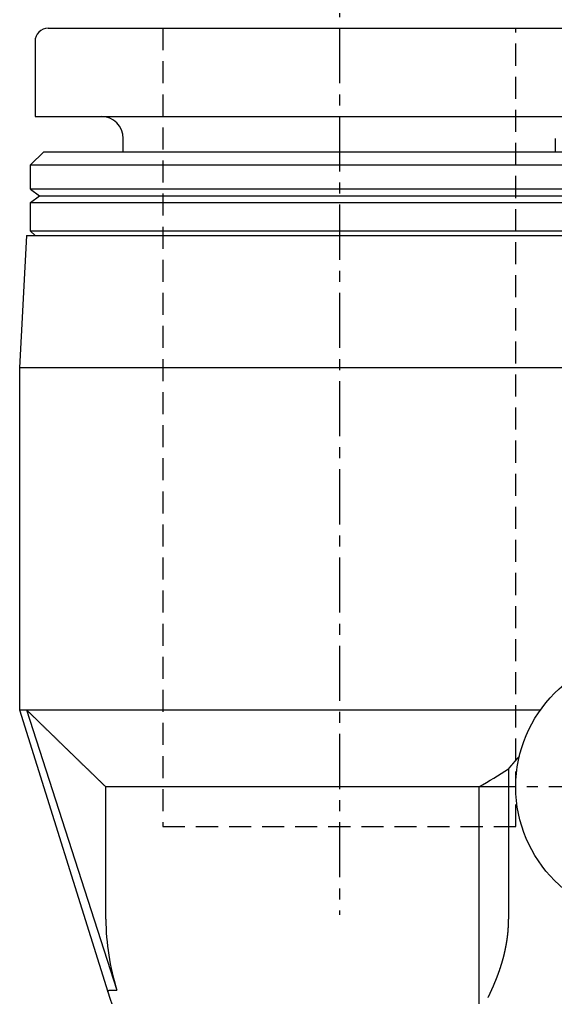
# Model space of a CAD drawing. Extents: x -6 to 107, y -15 to 86.
# Drawn here: x 25.08 to 37.23, y 29.68 to 51.85 of the extents above; entities that cross this region are included whole.
import ezdxf

# ---------------------------------------------------------------- set-up
doc = ezdxf.new("R2010")
doc.units = 0
doc.linetypes.add('CENTER', pattern=[2, 1.25, -0.25, 0.25, -0.25])
doc.linetypes.add('DASHED', pattern=[0.75, 0.5, -0.25])
doc.layers.get('0').update_dxf_attribs({"linetype": 'CONTINUOUS'})
doc.layers.add('CENTER', color=1, linetype='CENTER')

msp = doc.modelspace()

# ---------------------------------------------------------------- linework, layer by layer
at = {"color": 7, "linetype": 'CONTINUOUS'}
for p, q in [((25.731, 51.652), (38.931, 51.652)), ((25.431, 51.352), (25.431, 49.652)), ((25.431, 49.652), (39.231, 49.652)), ((27.431, 48.852), (27.431, 49.152)), ((37.231, 48.852), (37.231, 49.152)), ((25.331, 48.552), (25.631, 48.852)), ((25.631, 48.852), (39.031, 48.852)), ((25.331, 48.002), (25.331, 48.552)), ((25.331, 48.552), (39.331, 48.552)), ((25.331, 48.002), (25.531, 47.852)), ((39.331, 48.002), (25.331, 48.002)), ((25.331, 47.702), (25.531, 47.852)), ((25.331, 47.052), (25.331, 47.702)), ((25.331, 47.702), (39.331, 47.702)), ((25.531, 47.852), (39.131, 47.852)), ((25.431, 46.952), (25.331, 47.052)), ((39.331, 47.052), (25.331, 47.052)), ((25.238, 46.952), (25.081, 43.952)), ((25.238, 46.952), (53.423, 46.952)), ((25.081, 43.952), (25.081, 36.202)), ((53.581, 43.952), (25.081, 43.952)), ((25.081, 36.202), (36.894, 36.202)), ((25.081, 36.202), (27.082, 29.809)), ((25.237, 36.202), (27.289, 29.844)), ((36.168, 34.866), (36.168, 31.452)), ((35.493, 34.452), (27.039, 34.452)), ((27.039, 31.452), (27.039, 34.452)), ((35.493, 34.452), (35.493, 29.277))]:
    msp.add_line(p, q, dxfattribs=at)
at = {"color": 3, "linetype": 'DASHED'}
for p, q in [((28.331, 51.652), (28.331, 33.552)), ((36.331, 33.552), (36.331, 51.652)), ((36.405, 35.118), (36.413, 35.148)), ((28.331, 33.552), (36.331, 33.552)), ((27.289, 29.844), (27.272, 29.842))]:
    msp.add_line(p, q, dxfattribs=at)
at = {"color": 7}
for points in [[(25.238, 36.202, 0), (25.249, 36.191, 0), (25.26, 36.179, 0), (25.271, 36.169, 0), (25.283, 36.157, 0), (25.294, 36.146, 0), (25.305, 36.135, 0), (25.317, 36.124, 0), (25.328, 36.113, 0), (25.339, 36.102, 0), (25.35, 36.091, 0), (25.362, 36.08, 0), (25.373, 36.069, 0), (25.384, 36.058, 0), (25.395, 36.047, 0), (25.407, 36.036, 0), (25.418, 36.025, 0), (25.429, 36.014, 0), (25.441, 36.003, 0), (25.452, 35.992, 0), (25.463, 35.981, 0), (25.475, 35.97, 0), (25.486, 35.959, 0), (25.497, 35.948, 0), (25.509, 35.937, 0), (25.52, 35.925, 0), (25.531, 35.914, 0), (25.542, 35.903, 0), (25.554, 35.892, 0), (25.565, 35.881, 0), (25.576, 35.87, 0), (25.588, 35.859, 0), (25.599, 35.848, 0), (25.61, 35.837, 0), (25.622, 35.826, 0), (25.633, 35.815, 0), (25.644, 35.804, 0), (25.655, 35.793, 0), (25.667, 35.782, 0), (25.678, 35.771, 0), (25.689, 35.76, 0), (25.701, 35.749, 0), (25.712, 35.738, 0), (25.723, 35.727, 0), (25.735, 35.716, 0), (25.746, 35.705, 0), (25.757, 35.694, 0), (25.768, 35.683, 0), (25.78, 35.672, 0), (25.791, 35.661, 0), (25.802, 35.65, 0), (25.814, 35.639, 0), (25.825, 35.628, 0), (25.836, 35.617, 0), (25.848, 35.606, 0), (25.859, 35.595, 0), (25.87, 35.584, 0), (25.882, 35.573, 0), (25.893, 35.562, 0), (25.904, 35.55, 0), (25.916, 35.539, 0), (25.927, 35.529, 0), (25.938, 35.517, 0), (25.95, 35.507, 0), (25.961, 35.495, 0), (25.972, 35.484, 0), (25.984, 35.473, 0), (25.995, 35.462, 0), (26.006, 35.451, 0), (26.017, 35.44, 0), (26.029, 35.429, 0), (26.04, 35.418, 0), (26.052, 35.407, 0), (26.063, 35.396, 0), (26.074, 35.385, 0), (26.085, 35.374, 0), (26.097, 35.363, 0), (26.108, 35.352, 0), (26.119, 35.341, 0), (26.131, 35.33, 0), (26.142, 35.319, 0), (26.154, 35.308, 0), (26.165, 35.297, 0), (26.176, 35.286, 0), (26.188, 35.275, 0), (26.199, 35.264, 0), (26.21, 35.253, 0), (26.221, 35.242, 0), (26.233, 35.231, 0), (26.244, 35.22, 0), (26.256, 35.209, 0), (26.267, 35.198, 0), (26.278, 35.187, 0), (26.29, 35.176, 0), (26.301, 35.165, 0), (26.312, 35.154, 0), (26.323, 35.143, 0), (26.335, 35.132, 0), (26.346, 35.121, 0), (26.358, 35.11, 0), (26.369, 35.099, 0), (26.38, 35.088, 0), (26.392, 35.077, 0), (26.403, 35.066, 0), (26.414, 35.055, 0), (26.426, 35.044, 0), (26.437, 35.033, 0), (26.448, 35.022, 0), (26.46, 35.011, 0), (26.471, 35, 0), (26.482, 34.989, 0), (26.494, 34.978, 0), (26.505, 34.967, 0), (26.516, 34.956, 0), (26.528, 34.945, 0), (26.539, 34.934, 0), (26.55, 34.923, 0), (26.562, 34.913, 0), (26.573, 34.901, 0), (26.584, 34.891, 0), (26.596, 34.88, 0), (26.607, 34.868, 0), (26.619, 34.858, 0), (26.63, 34.847, 0), (26.641, 34.836, 0), (26.653, 34.825, 0), (26.664, 34.814, 0), (26.675, 34.803, 0), (26.687, 34.792, 0), (26.698, 34.781, 0), (26.709, 34.77, 0), (26.721, 34.759, 0), (26.732, 34.748, 0), (26.744, 34.737, 0), (26.755, 34.726, 0), (26.766, 34.715, 0), (26.778, 34.704, 0), (26.789, 34.693, 0), (26.8, 34.682, 0), (26.812, 34.671, 0), (26.823, 34.66, 0), (26.834, 34.649, 0), (26.846, 34.638, 0), (26.857, 34.627, 0), (26.869, 34.616, 0), (26.88, 34.605, 0), (26.891, 34.594, 0), (26.903, 34.583, 0), (26.914, 34.572, 0), (26.925, 34.561, 0), (26.937, 34.55, 0), (26.948, 34.539, 0), (26.959, 34.528, 0), (26.971, 34.517, 0), (26.982, 34.506, 0), (26.994, 34.495, 0), (27.005, 34.484, 0), (27.016, 34.474, 0), (27.028, 34.463, 0), (27.039, 34.452, 0)], [(36.413, 35.148, 0), (36.411, 35.147, 0), (36.41, 35.145, 0), (36.408, 35.143, 0), (36.406, 35.141, 0), (36.405, 35.139, 0), (36.403, 35.138, 0), (36.402, 35.136, 0), (36.4, 35.134, 0), (36.399, 35.132, 0), (36.397, 35.131, 0), (36.395, 35.129, 0), (36.394, 35.127, 0), (36.392, 35.125, 0), (36.391, 35.124, 0), (36.389, 35.122, 0), (36.388, 35.12, 0), (36.386, 35.118, 0), (36.385, 35.117, 0), (36.383, 35.115, 0), (36.382, 35.113, 0), (36.38, 35.111, 0), (36.378, 35.109, 0), (36.377, 35.108, 0), (36.375, 35.106, 0), (36.374, 35.104, 0), (36.372, 35.102, 0), (36.371, 35.101, 0), (36.369, 35.099, 0), (36.368, 35.097, 0), (36.366, 35.095, 0), (36.364, 35.094, 0), (36.363, 35.092, 0), (36.361, 35.09, 0), (36.36, 35.088, 0), (36.358, 35.087, 0), (36.357, 35.085, 0), (36.355, 35.083, 0), (36.354, 35.081, 0), (36.352, 35.08, 0), (36.35, 35.078, 0), (36.349, 35.076, 0), (36.347, 35.074, 0), (36.346, 35.072, 0), (36.344, 35.071, 0), (36.343, 35.069, 0), (36.341, 35.067, 0), (36.34, 35.065, 0), (36.338, 35.064, 0), (36.337, 35.062, 0), (36.335, 35.06, 0), (36.334, 35.058, 0), (36.332, 35.056, 0), (36.331, 35.055, 0), (36.329, 35.053, 0), (36.327, 35.051, 0), (36.326, 35.049, 0), (36.324, 35.048, 0), (36.323, 35.046, 0), (36.321, 35.044, 0), (36.32, 35.042, 0), (36.318, 35.041, 0), (36.317, 35.039, 0), (36.315, 35.037, 0), (36.313, 35.035, 0), (36.312, 35.033, 0), (36.31, 35.032, 0), (36.309, 35.03, 0), (36.307, 35.028, 0), (36.306, 35.026, 0), (36.304, 35.025, 0), (36.303, 35.023, 0), (36.301, 35.021, 0), (36.3, 35.019, 0), (36.298, 35.017, 0), (36.297, 35.016, 0), (36.295, 35.014, 0), (36.294, 35.012, 0), (36.292, 35.01, 0), (36.29, 35.009, 0), (36.289, 35.007, 0), (36.287, 35.005, 0), (36.286, 35.003, 0), (36.284, 35.002, 0), (36.283, 35, 0), (36.281, 34.998, 0), (36.28, 34.996, 0), (36.278, 34.994, 0), (36.277, 34.993, 0), (36.275, 34.991, 0), (36.273, 34.989, 0), (36.272, 34.987, 0), (36.27, 34.986, 0), (36.269, 34.984, 0), (36.267, 34.982, 0), (36.266, 34.98, 0), (36.264, 34.978, 0), (36.263, 34.977, 0), (36.261, 34.975, 0), (36.26, 34.973, 0), (36.258, 34.971, 0), (36.257, 34.969, 0), (36.255, 34.968, 0), (36.254, 34.966, 0), (36.252, 34.964, 0), (36.251, 34.962, 0), (36.249, 34.961, 0), (36.248, 34.959, 0), (36.246, 34.957, 0), (36.244, 34.955, 0), (36.243, 34.953, 0), (36.241, 34.952, 0), (36.24, 34.95, 0), (36.238, 34.948, 0), (36.237, 34.946, 0), (36.235, 34.945, 0), (36.234, 34.943, 0), (36.232, 34.941, 0), (36.231, 34.939, 0), (36.229, 34.937, 0), (36.228, 34.936, 0), (36.226, 34.934, 0), (36.225, 34.932, 0), (36.223, 34.93, 0), (36.221, 34.928, 0), (36.22, 34.927, 0), (36.218, 34.925, 0), (36.217, 34.923, 0), (36.215, 34.921, 0), (36.214, 34.92, 0), (36.212, 34.918, 0), (36.211, 34.916, 0), (36.209, 34.914, 0), (36.208, 34.912, 0), (36.206, 34.911, 0), (36.205, 34.909, 0), (36.203, 34.907, 0), (36.202, 34.905, 0), (36.2, 34.904, 0), (36.199, 34.902, 0), (36.197, 34.9, 0), (36.196, 34.898, 0), (36.194, 34.896, 0), (36.193, 34.895, 0), (36.191, 34.893, 0), (36.19, 34.891, 0), (36.188, 34.889, 0), (36.187, 34.887, 0), (36.185, 34.886, 0), (36.184, 34.884, 0), (36.182, 34.882, 0), (36.181, 34.88, 0), (36.179, 34.878, 0), (36.177, 34.877, 0), (36.176, 34.875, 0), (36.174, 34.873, 0), (36.173, 34.871, 0), (36.171, 34.869, 0), (36.17, 34.868, 0), (36.168, 34.866, 0)], [(35.705, 29.678, 0), (35.706, 29.681, 0), (35.708, 29.684, 0), (35.709, 29.687, 0), (35.711, 29.69, 0), (35.712, 29.693, 0), (35.714, 29.696, 0), (35.715, 29.699, 0), (35.717, 29.702, 0), (35.718, 29.705, 0), (35.72, 29.709, 0), (35.721, 29.712, 0), (35.723, 29.715, 0), (35.724, 29.718, 0), (35.726, 29.721, 0), (35.727, 29.724, 0), (35.729, 29.727, 0), (35.73, 29.73, 0), (35.732, 29.733, 0), (35.733, 29.736, 0), (35.734, 29.739, 0), (35.736, 29.742, 0), (35.737, 29.746, 0), (35.739, 29.749, 0), (35.74, 29.752, 0), (35.742, 29.755, 0), (35.743, 29.758, 0), (35.745, 29.761, 0), (35.746, 29.764, 0), (35.748, 29.767, 0), (35.749, 29.77, 0), (35.751, 29.774, 0), (35.752, 29.777, 0), (35.754, 29.78, 0), (35.755, 29.783, 0), (35.757, 29.786, 0), (35.758, 29.789, 0), (35.759, 29.792, 0), (35.761, 29.795, 0), (35.762, 29.798, 0), (35.764, 29.802, 0), (35.765, 29.805, 0), (35.767, 29.808, 0), (35.768, 29.811, 0), (35.77, 29.814, 0), (35.771, 29.817, 0), (35.772, 29.82, 0), (35.774, 29.823, 0), (35.775, 29.826, 0), (35.777, 29.83, 0), (35.778, 29.833, 0), (35.779, 29.836, 0), (35.781, 29.839, 0), (35.782, 29.842, 0), (35.784, 29.845, 0), (35.785, 29.848, 0), (35.786, 29.852, 0), (35.788, 29.855, 0), (35.789, 29.858, 0), (35.791, 29.861, 0), (35.792, 29.864, 0), (35.794, 29.867, 0), (35.795, 29.87, 0), (35.796, 29.873, 0), (35.798, 29.877, 0), (35.799, 29.88, 0), (35.801, 29.883, 0), (35.802, 29.886, 0), (35.803, 29.889, 0), (35.805, 29.892, 0), (35.806, 29.895, 0), (35.807, 29.898, 0), (35.809, 29.902, 0), (35.81, 29.905, 0), (35.812, 29.908, 0), (35.813, 29.911, 0), (35.814, 29.914, 0), (35.816, 29.917, 0), (35.817, 29.921, 0), (35.819, 29.924, 0), (35.82, 29.927, 0), (35.821, 29.93, 0), (35.823, 29.933, 0), (35.824, 29.936, 0), (35.825, 29.939, 0), (35.827, 29.943, 0), (35.828, 29.946, 0), (35.829, 29.949, 0), (35.831, 29.952, 0), (35.832, 29.955, 0), (35.834, 29.958, 0), (35.835, 29.962, 0), (35.836, 29.965, 0), (35.837, 29.968, 0), (35.839, 29.971, 0), (35.84, 29.974, 0), (35.842, 29.977, 0), (35.843, 29.98, 0), (35.844, 29.984, 0), (35.846, 29.987, 0), (35.847, 29.99, 0), (35.848, 29.993, 0), (35.849, 29.996, 0), (35.851, 29.999, 0), (35.852, 30.003, 0), (35.853, 30.006, 0), (35.855, 30.009, 0), (35.856, 30.012, 0), (35.857, 30.015, 0), (35.859, 30.018, 0), (35.86, 30.022, 0), (35.861, 30.025, 0), (35.863, 30.028, 0), (35.864, 30.031, 0), (35.865, 30.034, 0), (35.867, 30.038, 0), (35.868, 30.041, 0), (35.869, 30.044, 0), (35.87, 30.047, 0), (35.872, 30.05, 0), (35.873, 30.053, 0), (35.874, 30.057, 0), (35.876, 30.06, 0), (35.877, 30.063, 0), (35.878, 30.066, 0), (35.879, 30.069, 0), (35.881, 30.073, 0), (35.882, 30.076, 0), (35.883, 30.079, 0), (35.885, 30.082, 0), (35.886, 30.085, 0), (35.887, 30.088, 0), (35.888, 30.092, 0), (35.889, 30.095, 0), (35.891, 30.098, 0), (35.892, 30.101, 0), (35.893, 30.104, 0), (35.895, 30.108, 0), (35.896, 30.111, 0), (35.897, 30.114, 0), (35.898, 30.117, 0), (35.9, 30.12, 0), (35.901, 30.124, 0), (35.902, 30.127, 0), (35.903, 30.13, 0), (35.904, 30.133, 0), (35.906, 30.136, 0), (35.907, 30.14, 0), (35.908, 30.143, 0), (35.909, 30.146, 0), (35.911, 30.149, 0), (35.912, 30.152, 0), (35.913, 30.156, 0), (35.914, 30.159, 0), (35.916, 30.162, 0), (35.917, 30.165, 0), (35.918, 30.169, 0), (35.919, 30.172, 0), (35.92, 30.175, 0), (35.922, 30.178, 0), (35.923, 30.181, 0), (35.924, 30.185, 0), (35.925, 30.188, 0), (35.926, 30.191, 0), (35.928, 30.194, 0), (35.929, 30.198, 0), (35.93, 30.201, 0), (35.931, 30.204, 0), (35.932, 30.207, 0), (35.933, 30.21, 0), (35.935, 30.214, 0), (35.936, 30.217, 0), (35.937, 30.22, 0), (35.938, 30.223, 0), (35.939, 30.227, 0), (35.941, 30.23, 0), (35.942, 30.233, 0), (35.943, 30.236, 0), (35.944, 30.239, 0), (35.945, 30.243, 0), (35.946, 30.246, 0), (35.947, 30.249, 0), (35.949, 30.252, 0), (35.95, 30.256, 0), (35.951, 30.259, 0), (35.952, 30.262, 0), (35.953, 30.265, 0), (35.954, 30.268, 0), (35.955, 30.272, 0), (35.956, 30.275, 0), (35.958, 30.278, 0), (35.959, 30.282, 0), (35.96, 30.285, 0), (35.961, 30.288, 0), (35.962, 30.291, 0), (35.963, 30.294, 0), (35.964, 30.298, 0), (35.965, 30.301, 0), (35.967, 30.304, 0), (35.968, 30.307, 0), (35.969, 30.311, 0), (35.97, 30.314, 0), (35.971, 30.317, 0), (35.972, 30.32, 0), (35.973, 30.324, 0), (35.974, 30.327, 0), (35.975, 30.33, 0), (35.977, 30.334, 0), (35.977, 30.337, 0), (35.979, 30.34, 0), (35.98, 30.343, 0), (35.981, 30.346, 0), (35.982, 30.35, 0), (35.983, 30.353, 0), (35.984, 30.356, 0), (35.985, 30.36, 0), (35.986, 30.363, 0), (35.987, 30.366, 0), (35.988, 30.369, 0), (35.989, 30.373, 0), (35.99, 30.376, 0), (35.991, 30.379, 0), (35.992, 30.382, 0), (35.993, 30.386, 0), (35.995, 30.389, 0), (35.996, 30.392, 0), (35.997, 30.395, 0), (35.998, 30.399, 0), (35.999, 30.402, 0), (36, 30.405, 0), (36.001, 30.409, 0), (36.002, 30.412, 0), (36.003, 30.415, 0), (36.004, 30.418, 0), (36.005, 30.422, 0), (36.006, 30.425, 0), (36.007, 30.428, 0), (36.008, 30.431, 0), (36.009, 30.435, 0), (36.01, 30.438, 0), (36.011, 30.441, 0), (36.012, 30.445, 0), (36.013, 30.448, 0), (36.014, 30.451, 0), (36.015, 30.454, 0), (36.016, 30.458, 0), (36.017, 30.461, 0), (36.018, 30.464, 0), (36.019, 30.468, 0), (36.02, 30.471, 0), (36.021, 30.474, 0), (36.022, 30.477, 0), (36.023, 30.481, 0), (36.024, 30.484, 0), (36.025, 30.487, 0), (36.026, 30.491, 0), (36.026, 30.494, 0), (36.028, 30.497, 0), (36.028, 30.501, 0), (36.029, 30.504, 0), (36.03, 30.507, 0), (36.031, 30.511, 0), (36.032, 30.514, 0), (36.033, 30.517, 0), (36.034, 30.52, 0), (36.035, 30.524, 0), (36.036, 30.527, 0), (36.037, 30.53, 0), (36.038, 30.534, 0), (36.039, 30.537, 0), (36.04, 30.54, 0), (36.041, 30.544, 0), (36.041, 30.547, 0), (36.042, 30.55, 0), (36.043, 30.553, 0), (36.044, 30.557, 0), (36.045, 30.56, 0), (36.046, 30.563, 0), (36.047, 30.567, 0), (36.048, 30.57, 0), (36.049, 30.573, 0), (36.05, 30.577, 0), (36.05, 30.58, 0), (36.051, 30.583, 0), (36.052, 30.587, 0), (36.053, 30.59, 0), (36.054, 30.593, 0), (36.055, 30.597, 0), (36.056, 30.6, 0), (36.056, 30.603, 0), (36.057, 30.607, 0), (36.058, 30.61, 0), (36.059, 30.613, 0), (36.06, 30.616, 0), (36.061, 30.62, 0), (36.062, 30.623, 0), (36.062, 30.627, 0), (36.063, 30.63, 0), (36.064, 30.633, 0), (36.065, 30.637, 0), (36.066, 30.64, 0), (36.067, 30.643, 0), (36.067, 30.646, 0), (36.068, 30.65, 0), (36.069, 30.653, 0), (36.07, 30.657, 0), (36.071, 30.66, 0), (36.072, 30.663, 0), (36.072, 30.666, 0), (36.073, 30.67, 0), (36.074, 30.673, 0), (36.075, 30.677, 0), (36.075, 30.68, 0), (36.076, 30.683, 0), (36.077, 30.686, 0), (36.078, 30.69, 0), (36.079, 30.693, 0), (36.079, 30.697, 0), (36.08, 30.7, 0), (36.081, 30.703, 0), (36.082, 30.707, 0), (36.083, 30.71, 0), (36.083, 30.713, 0), (36.084, 30.717, 0), (36.085, 30.72, 0), (36.086, 30.723, 0), (36.086, 30.727, 0), (36.087, 30.73, 0), (36.088, 30.733, 0), (36.089, 30.737, 0), (36.089, 30.74, 0), (36.09, 30.743, 0), (36.091, 30.747, 0), (36.092, 30.75, 0), (36.092, 30.753, 0), (36.093, 30.757, 0), (36.094, 30.76, 0), (36.094, 30.764, 0), (36.095, 30.767, 0), (36.096, 30.77, 0), (36.096, 30.774, 0), (36.097, 30.777, 0), (36.098, 30.78, 0), (36.099, 30.784, 0), (36.099, 30.787, 0), (36.1, 30.79, 0), (36.101, 30.794, 0), (36.101, 30.797, 0), (36.102, 30.8, 0), (36.103, 30.804, 0), (36.103, 30.807, 0), (36.104, 30.811, 0), (36.105, 30.814, 0), (36.105, 30.817, 0), (36.106, 30.821, 0), (36.107, 30.824, 0), (36.107, 30.828, 0), (36.108, 30.831, 0), (36.109, 30.834, 0), (36.109, 30.838, 0), (36.11, 30.841, 0), (36.111, 30.844, 0), (36.111, 30.848, 0), (36.112, 30.851, 0), (36.112, 30.854, 0), (36.113, 30.858, 0), (36.114, 30.861, 0), (36.114, 30.865, 0), (36.115, 30.868, 0), (36.115, 30.871, 0), (36.116, 30.875, 0), (36.117, 30.878, 0), (36.117, 30.881, 0), (36.118, 30.885, 0), (36.118, 30.888, 0), (36.119, 30.892, 0), (36.12, 30.895, 0), (36.12, 30.898, 0), (36.121, 30.902, 0), (36.121, 30.905, 0), (36.122, 30.909, 0), (36.123, 30.912, 0), (36.123, 30.915, 0), (36.124, 30.919, 0), (36.124, 30.922, 0), (36.125, 30.925, 0), (36.125, 30.929, 0), (36.126, 30.932, 0), (36.127, 30.936, 0), (36.127, 30.939, 0), (36.128, 30.942, 0), (36.128, 30.946, 0), (36.129, 30.949, 0), (36.129, 30.953, 0), (36.13, 30.956, 0), (36.13, 30.959, 0), (36.131, 30.963, 0), (36.131, 30.966, 0), (36.132, 30.97, 0), (36.132, 30.973, 0), (36.133, 30.976, 0), (36.133, 30.98, 0), (36.134, 30.983, 0), (36.134, 30.986, 0), (36.135, 30.99, 0), (36.135, 30.993, 0), (36.136, 30.997, 0), (36.136, 31, 0), (36.137, 31.003, 0), (36.137, 31.007, 0), (36.138, 31.01, 0), (36.138, 31.014, 0), (36.139, 31.017, 0), (36.139, 31.02, 0), (36.139, 31.024, 0), (36.14, 31.027, 0), (36.14, 31.031, 0), (36.141, 31.034, 0), (36.141, 31.038, 0), (36.142, 31.041, 0), (36.142, 31.044, 0), (36.143, 31.048, 0), (36.143, 31.051, 0), (36.144, 31.055, 0), (36.144, 31.058, 0), (36.144, 31.061, 0), (36.145, 31.065, 0), (36.145, 31.068, 0), (36.146, 31.072, 0), (36.146, 31.075, 0), (36.146, 31.078, 0), (36.147, 31.082, 0), (36.147, 31.085, 0), (36.148, 31.089, 0), (36.148, 31.092, 0), (36.148, 31.095, 0), (36.149, 31.099, 0), (36.149, 31.102, 0), (36.15, 31.106, 0), (36.15, 31.109, 0), (36.15, 31.113, 0), (36.151, 31.116, 0), (36.151, 31.119, 0), (36.151, 31.123, 0), (36.152, 31.126, 0), (36.152, 31.13, 0), (36.152, 31.133, 0), (36.153, 31.136, 0), (36.153, 31.14, 0), (36.153, 31.143, 0), (36.154, 31.147, 0), (36.154, 31.15, 0), (36.154, 31.154, 0), (36.155, 31.157, 0), (36.155, 31.16, 0), (36.155, 31.164, 0), (36.156, 31.167, 0), (36.156, 31.171, 0), (36.156, 31.174, 0), (36.157, 31.177, 0), (36.157, 31.181, 0), (36.157, 31.184, 0), (36.157, 31.188, 0), (36.158, 31.191, 0), (36.158, 31.195, 0), (36.158, 31.198, 0), (36.158, 31.201, 0), (36.159, 31.205, 0), (36.159, 31.208, 0), (36.159, 31.212, 0), (36.16, 31.215, 0), (36.16, 31.218, 0), (36.16, 31.222, 0), (36.16, 31.225, 0), (36.16, 31.229, 0), (36.161, 31.232, 0), (36.161, 31.236, 0), (36.161, 31.239, 0), (36.161, 31.242, 0), (36.162, 31.246, 0), (36.162, 31.249, 0), (36.162, 31.253, 0), (36.162, 31.256, 0), (36.163, 31.259, 0), (36.163, 31.263, 0), (36.163, 31.266, 0), (36.163, 31.27, 0), (36.163, 31.273, 0), (36.163, 31.277, 0), (36.164, 31.28, 0), (36.164, 31.284, 0), (36.164, 31.287, 0), (36.164, 31.29, 0), (36.164, 31.294, 0), (36.165, 31.297, 0), (36.165, 31.301, 0), (36.165, 31.304, 0), (36.165, 31.308, 0), (36.165, 31.311, 0), (36.165, 31.314, 0), (36.166, 31.318, 0), (36.166, 31.321, 0), (36.166, 31.325, 0), (36.166, 31.328, 0), (36.166, 31.331, 0), (36.166, 31.335, 0), (36.166, 31.338, 0), (36.166, 31.342, 0), (36.166, 31.345, 0), (36.167, 31.349, 0), (36.167, 31.352, 0), (36.167, 31.355, 0), (36.167, 31.359, 0), (36.167, 31.362, 0), (36.167, 31.366, 0), (36.167, 31.369, 0), (36.167, 31.373, 0), (36.167, 31.376, 0), (36.167, 31.38, 0), (36.168, 31.383, 0), (36.168, 31.386, 0), (36.168, 31.39, 0), (36.168, 31.393, 0), (36.168, 31.397, 0), (36.168, 31.4, 0), (36.168, 31.404, 0), (36.168, 31.407, 0), (36.168, 31.41, 0), (36.168, 31.414, 0), (36.168, 31.417, 0), (36.168, 31.421, 0), (36.168, 31.424, 0), (36.168, 31.428, 0), (36.168, 31.431, 0), (36.168, 31.434, 0), (36.168, 31.438, 0), (36.168, 31.441, 0), (36.168, 31.445, 0), (36.168, 31.448, 0), (36.168, 31.452, 0)], [(27.082, 29.809, 0), (27.082, 29.809, 0), (27.081, 29.809, 0), (27.081, 29.81, 0), (27.081, 29.81, 0), (27.081, 29.811, 0), (27.081, 29.811, 0), (27.081, 29.812, 0), (27.081, 29.812, 0), (27.081, 29.813, 0), (27.081, 29.813, 0), (27.081, 29.813, 0), (27.081, 29.814, 0), (27.081, 29.814, 0), (27.081, 29.815, 0), (27.081, 29.815, 0), (27.081, 29.816, 0), (27.08, 29.816, 0), (27.08, 29.817, 0), (27.08, 29.817, 0), (27.08, 29.817, 0), (27.08, 29.818, 0), (27.08, 29.818, 0), (27.081, 29.819, 0), (27.081, 29.819, 0), (27.081, 29.82, 0), (27.081, 29.82, 0), (27.081, 29.821, 0), (27.081, 29.821, 0), (27.081, 29.822, 0), (27.081, 29.822, 0), (27.081, 29.822, 0), (27.081, 29.823, 0), (27.081, 29.823, 0), (27.081, 29.824, 0), (27.082, 29.824, 0), (27.082, 29.825, 0), (27.082, 29.825, 0), (27.082, 29.825, 0), (27.082, 29.826, 0), (27.083, 29.826, 0), (27.083, 29.826, 0), (27.083, 29.827, 0), (27.083, 29.827, 0), (27.084, 29.828, 0), (27.084, 29.828, 0), (27.084, 29.828, 0), (27.084, 29.829, 0), (27.085, 29.829, 0), (27.085, 29.829, 0), (27.085, 29.83, 0), (27.086, 29.83, 0), (27.086, 29.83, 0), (27.086, 29.831, 0), (27.087, 29.831, 0), (27.087, 29.831, 0), (27.087, 29.832, 0), (27.088, 29.832, 0), (27.088, 29.832, 0), (27.088, 29.832, 0), (27.089, 29.833, 0), (27.089, 29.833, 0), (27.09, 29.833, 0), (27.09, 29.834, 0), (27.09, 29.834, 0), (27.091, 29.834, 0), (27.091, 29.834, 0), (27.091, 29.834, 0), (27.092, 29.835, 0), (27.092, 29.835, 0), (27.093, 29.835, 0), (27.093, 29.835, 0), (27.093, 29.836, 0), (27.094, 29.836, 0), (27.094, 29.836, 0), (27.095, 29.836, 0), (27.095, 29.836, 0), (27.095, 29.837, 0), (27.096, 29.837, 0), (27.096, 29.837, 0), (27.097, 29.837, 0), (27.097, 29.837, 0), (27.097, 29.837, 0), (27.098, 29.838, 0), (27.098, 29.838, 0), (27.099, 29.838, 0), (27.099, 29.838, 0), (27.099, 29.838, 0), (27.1, 29.838, 0), (27.1, 29.839, 0), (27.101, 29.839, 0), (27.101, 29.839, 0), (27.102, 29.839, 0), (27.102, 29.839, 0), (27.102, 29.839, 0), (27.103, 29.839, 0), (27.103, 29.84, 0), (27.104, 29.84, 0), (27.104, 29.84, 0), (27.105, 29.84, 0), (27.105, 29.84, 0), (27.105, 29.84, 0), (27.106, 29.84, 0), (27.106, 29.84, 0), (27.107, 29.84, 0), (27.107, 29.841, 0), (27.108, 29.841, 0), (27.108, 29.841, 0), (27.109, 29.841, 0), (27.109, 29.841, 0), (27.11, 29.841, 0), (27.11, 29.841, 0), (27.11, 29.841, 0), (27.111, 29.841, 0), (27.111, 29.841, 0), (27.112, 29.841, 0), (27.112, 29.842, 0), (27.113, 29.842, 0), (27.113, 29.842, 0), (27.113, 29.842, 0), (27.114, 29.842, 0), (27.114, 29.842, 0), (27.115, 29.842, 0), (27.115, 29.842, 0), (27.116, 29.842, 0), (27.116, 29.842, 0), (27.116, 29.842, 0), (27.117, 29.842, 0), (27.117, 29.843, 0), (27.118, 29.843, 0), (27.118, 29.843, 0), (27.119, 29.843, 0), (27.119, 29.843, 0), (27.12, 29.843, 0), (27.12, 29.843, 0), (27.12, 29.843, 0), (27.121, 29.843, 0), (27.121, 29.843, 0), (27.122, 29.843, 0), (27.122, 29.843, 0), (27.123, 29.843, 0), (27.123, 29.843, 0), (27.124, 29.843, 0), (27.124, 29.843, 0), (27.125, 29.843, 0), (27.125, 29.843, 0), (27.125, 29.843, 0), (27.126, 29.843, 0), (27.126, 29.844, 0), (27.127, 29.844, 0), (27.127, 29.844, 0), (27.128, 29.844, 0), (27.128, 29.844, 0), (27.129, 29.844, 0), (27.129, 29.844, 0), (27.13, 29.844, 0), (27.13, 29.844, 0), (27.13, 29.844, 0), (27.131, 29.844, 0), (27.131, 29.844, 0), (27.132, 29.844, 0), (27.132, 29.844, 0), (27.133, 29.844, 0), (27.133, 29.844, 0), (27.134, 29.844, 0), (27.134, 29.844, 0), (27.134, 29.844, 0), (27.135, 29.844, 0), (27.135, 29.844, 0), (27.136, 29.844, 0), (27.136, 29.844, 0), (27.137, 29.844, 0), (27.137, 29.844, 0), (27.138, 29.844, 0), (27.138, 29.844, 0), (27.138, 29.844, 0), (27.139, 29.844, 0), (27.139, 29.844, 0), (27.14, 29.844, 0), (27.14, 29.844, 0), (27.141, 29.845, 0), (27.141, 29.845, 0), (27.142, 29.845, 0), (27.142, 29.845, 0), (27.142, 29.845, 0), (27.143, 29.845, 0), (27.143, 29.845, 0), (27.144, 29.845, 0), (27.144, 29.845, 0), (27.145, 29.845, 0), (27.145, 29.845, 0), (27.146, 29.845, 0), (27.146, 29.845, 0), (27.146, 29.845, 0), (27.147, 29.845, 0), (27.147, 29.845, 0), (27.148, 29.845, 0), (27.148, 29.845, 0), (27.149, 29.845, 0), (27.149, 29.845, 0), (27.15, 29.845, 0), (27.15, 29.845, 0), (27.151, 29.845, 0), (27.151, 29.845, 0), (27.151, 29.845, 0), (27.152, 29.845, 0), (27.152, 29.845, 0), (27.153, 29.845, 0), (27.153, 29.845, 0), (27.154, 29.845, 0), (27.154, 29.845, 0), (27.155, 29.845, 0), (27.155, 29.845, 0), (27.155, 29.845, 0), (27.156, 29.845, 0), (27.156, 29.845, 0), (27.157, 29.845, 0), (27.157, 29.845, 0), (27.158, 29.845, 0), (27.158, 29.845, 0), (27.159, 29.845, 0), (27.159, 29.845, 0), (27.16, 29.845, 0), (27.16, 29.845, 0), (27.16, 29.845, 0), (27.161, 29.845, 0), (27.161, 29.845, 0), (27.162, 29.845, 0), (27.162, 29.845, 0), (27.163, 29.845, 0), (27.163, 29.845, 0), (27.164, 29.845, 0), (27.164, 29.845, 0), (27.165, 29.845, 0), (27.165, 29.845, 0), (27.165, 29.845, 0), (27.166, 29.845, 0), (27.166, 29.845, 0), (27.167, 29.845, 0), (27.167, 29.845, 0), (27.168, 29.845, 0), (27.168, 29.845, 0), (27.169, 29.844, 0), (27.169, 29.844, 0), (27.169, 29.844, 0), (27.17, 29.844, 0), (27.17, 29.844, 0), (27.171, 29.844, 0), (27.171, 29.844, 0), (27.172, 29.844, 0), (27.172, 29.844, 0), (27.173, 29.844, 0), (27.173, 29.844, 0), (27.174, 29.844, 0), (27.174, 29.844, 0), (27.174, 29.844, 0), (27.175, 29.844, 0), (27.175, 29.844, 0), (27.176, 29.844, 0), (27.176, 29.844, 0), (27.177, 29.844, 0), (27.177, 29.844, 0), (27.177, 29.844, 0), (27.178, 29.844, 0), (27.178, 29.844, 0), (27.179, 29.844, 0), (27.179, 29.844, 0), (27.18, 29.844, 0), (27.18, 29.844, 0), (27.181, 29.844, 0), (27.181, 29.844, 0), (27.181, 29.844, 0), (27.182, 29.844, 0), (27.182, 29.844, 0), (27.183, 29.844, 0), (27.183, 29.844, 0), (27.184, 29.844, 0), (27.184, 29.844, 0), (27.185, 29.844, 0), (27.185, 29.844, 0), (27.186, 29.844, 0), (27.186, 29.844, 0), (27.186, 29.844, 0), (27.187, 29.844, 0), (27.187, 29.844, 0), (27.188, 29.844, 0), (27.188, 29.844, 0), (27.189, 29.844, 0), (27.189, 29.844, 0), (27.19, 29.844, 0), (27.19, 29.844, 0), (27.191, 29.843, 0), (27.191, 29.843, 0), (27.191, 29.843, 0), (27.192, 29.843, 0), (27.192, 29.843, 0), (27.193, 29.843, 0), (27.193, 29.843, 0), (27.194, 29.843, 0), (27.194, 29.843, 0), (27.195, 29.843, 0), (27.195, 29.843, 0), (27.195, 29.843, 0), (27.196, 29.843, 0), (27.196, 29.843, 0), (27.197, 29.843, 0), (27.197, 29.843, 0), (27.198, 29.843, 0), (27.198, 29.843, 0), (27.199, 29.843, 0), (27.199, 29.843, 0), (27.2, 29.843, 0), (27.2, 29.843, 0), (27.2, 29.843, 0), (27.201, 29.843, 0), (27.201, 29.843, 0), (27.202, 29.843, 0), (27.202, 29.843, 0), (27.203, 29.843, 0), (27.203, 29.843, 0), (27.203, 29.843, 0), (27.204, 29.843, 0), (27.204, 29.843, 0), (27.205, 29.843, 0), (27.205, 29.843, 0), (27.206, 29.843, 0), (27.206, 29.843, 0), (27.207, 29.843, 0), (27.207, 29.843, 0), (27.208, 29.843, 0), (27.208, 29.843, 0), (27.209, 29.843, 0), (27.209, 29.843, 0), (27.209, 29.843, 0), (27.21, 29.843, 0), (27.21, 29.843, 0), (27.211, 29.843, 0), (27.211, 29.842, 0), (27.212, 29.842, 0), (27.212, 29.842, 0), (27.212, 29.842, 0), (27.213, 29.842, 0), (27.213, 29.842, 0), (27.214, 29.842, 0), (27.214, 29.842, 0), (27.215, 29.842, 0), (27.215, 29.842, 0), (27.216, 29.842, 0), (27.216, 29.842, 0), (27.216, 29.842, 0), (27.217, 29.842, 0), (27.217, 29.842, 0), (27.218, 29.842, 0), (27.218, 29.842, 0), (27.219, 29.842, 0), (27.219, 29.842, 0), (27.22, 29.842, 0), (27.22, 29.842, 0), (27.221, 29.842, 0), (27.221, 29.842, 0), (27.221, 29.842, 0), (27.222, 29.842, 0), (27.222, 29.842, 0), (27.223, 29.842, 0), (27.223, 29.842, 0), (27.224, 29.842, 0), (27.224, 29.842, 0), (27.225, 29.842, 0), (27.225, 29.842, 0), (27.226, 29.842, 0), (27.226, 29.842, 0), (27.226, 29.842, 0), (27.227, 29.842, 0), (27.227, 29.842, 0), (27.228, 29.842, 0), (27.228, 29.842, 0), (27.229, 29.842, 0), (27.229, 29.842, 0), (27.23, 29.842, 0), (27.23, 29.842, 0), (27.23, 29.841, 0), (27.231, 29.841, 0), (27.231, 29.841, 0), (27.232, 29.841, 0), (27.232, 29.841, 0), (27.233, 29.841, 0), (27.233, 29.841, 0), (27.234, 29.841, 0), (27.234, 29.841, 0), (27.235, 29.841, 0), (27.235, 29.841, 0), (27.235, 29.841, 0), (27.236, 29.841, 0), (27.236, 29.841, 0), (27.237, 29.841, 0), (27.237, 29.841, 0), (27.238, 29.841, 0), (27.238, 29.841, 0), (27.238, 29.841, 0), (27.239, 29.841, 0), (27.239, 29.841, 0), (27.24, 29.841, 0), (27.24, 29.841, 0), (27.241, 29.841, 0), (27.241, 29.841, 0), (27.242, 29.841, 0), (27.242, 29.841, 0), (27.243, 29.841, 0), (27.243, 29.841, 0), (27.244, 29.841, 0), (27.244, 29.841, 0), (27.244, 29.841, 0), (27.245, 29.841, 0), (27.245, 29.841, 0), (27.246, 29.841, 0), (27.246, 29.841, 0), (27.247, 29.841, 0), (27.247, 29.841, 0), (27.247, 29.841, 0), (27.248, 29.841, 0), (27.248, 29.841, 0), (27.249, 29.841, 0), (27.249, 29.841, 0), (27.25, 29.841, 0), (27.25, 29.841, 0), (27.251, 29.841, 0), (27.251, 29.841, 0), (27.252, 29.841, 0), (27.252, 29.841, 0), (27.253, 29.841, 0), (27.253, 29.841, 0), (27.253, 29.841, 0), (27.254, 29.841, 0), (27.254, 29.841, 0), (27.255, 29.841, 0), (27.255, 29.841, 0), (27.256, 29.841, 0), (27.256, 29.841, 0), (27.256, 29.841, 0), (27.257, 29.841, 0), (27.257, 29.841, 0), (27.258, 29.841, 0), (27.258, 29.841, 0), (27.259, 29.841, 0), (27.259, 29.841, 0), (27.26, 29.841, 0), (27.26, 29.841, 0), (27.261, 29.841, 0), (27.261, 29.841, 0), (27.261, 29.841, 0), (27.262, 29.841, 0), (27.262, 29.841, 0), (27.263, 29.841, 0), (27.263, 29.841, 0), (27.264, 29.841, 0), (27.264, 29.841, 0), (27.265, 29.842, 0), (27.265, 29.842, 0), (27.265, 29.842, 0), (27.266, 29.842, 0), (27.266, 29.842, 0), (27.267, 29.842, 0), (27.267, 29.842, 0), (27.268, 29.842, 0), (27.268, 29.842, 0), (27.269, 29.842, 0), (27.269, 29.842, 0), (27.27, 29.842, 0), (27.27, 29.842, 0), (27.27, 29.842, 0), (27.271, 29.842, 0), (27.271, 29.842, 0), (27.272, 29.842, 0), (27.272, 29.842, 0), (27.273, 29.842, 0), (27.273, 29.842, 0), (27.273, 29.842, 0), (27.274, 29.842, 0), (27.274, 29.842, 0), (27.275, 29.842, 0), (27.275, 29.842, 0), (27.276, 29.843, 0), (27.276, 29.843, 0), (27.277, 29.843, 0), (27.277, 29.843, 0), (27.278, 29.843, 0), (27.278, 29.843, 0), (27.278, 29.843, 0), (27.279, 29.843, 0), (27.279, 29.843, 0), (27.28, 29.843, 0), (27.28, 29.843, 0), (27.281, 29.843, 0), (27.281, 29.843, 0), (27.282, 29.843, 0), (27.282, 29.843, 0), (27.282, 29.843, 0), (27.283, 29.843, 0), (27.283, 29.843, 0), (27.284, 29.843, 0), (27.284, 29.844, 0), (27.285, 29.844, 0), (27.285, 29.844, 0), (27.286, 29.844, 0), (27.286, 29.844, 0), (27.287, 29.844, 0), (27.287, 29.844, 0), (27.287, 29.844, 0), (27.288, 29.844, 0), (27.288, 29.844, 0), (27.289, 29.844, 0), (27.289, 29.844, 0)]]:
    msp.add_polyline3d(points, dxfattribs=at)
at = {"color": 7, "linetype": 'CONTINUOUS'}
msp.add_circle((39.331, 34.452), 3, dxfattribs=at)
for centre, radius, start, end in [((25.731, 51.352), 0.3, 90, 180), ((26.931, 49.152), 0.5, 0, 90), ((28.117, 47.236), 14.76, 299.9814, 303.0576), ((32.331, 31.452), 5.292, 180, 197.6829), ((32.331, 31.452), 5.5, 197.3812, 223.2158)]:
    msp.add_arc(centre, radius, start, end, dxfattribs=at)
at = {"layer": 'CENTER', "color": 1, "linetype": 'CENTER'}
for p, q in [((32.331, 53.652), (32.331, 31.552)), ((44.331, 34.452), (34.331, 34.452))]:
    msp.add_line(p, q, dxfattribs=at)

doc.saveas('drawing.dxf')
